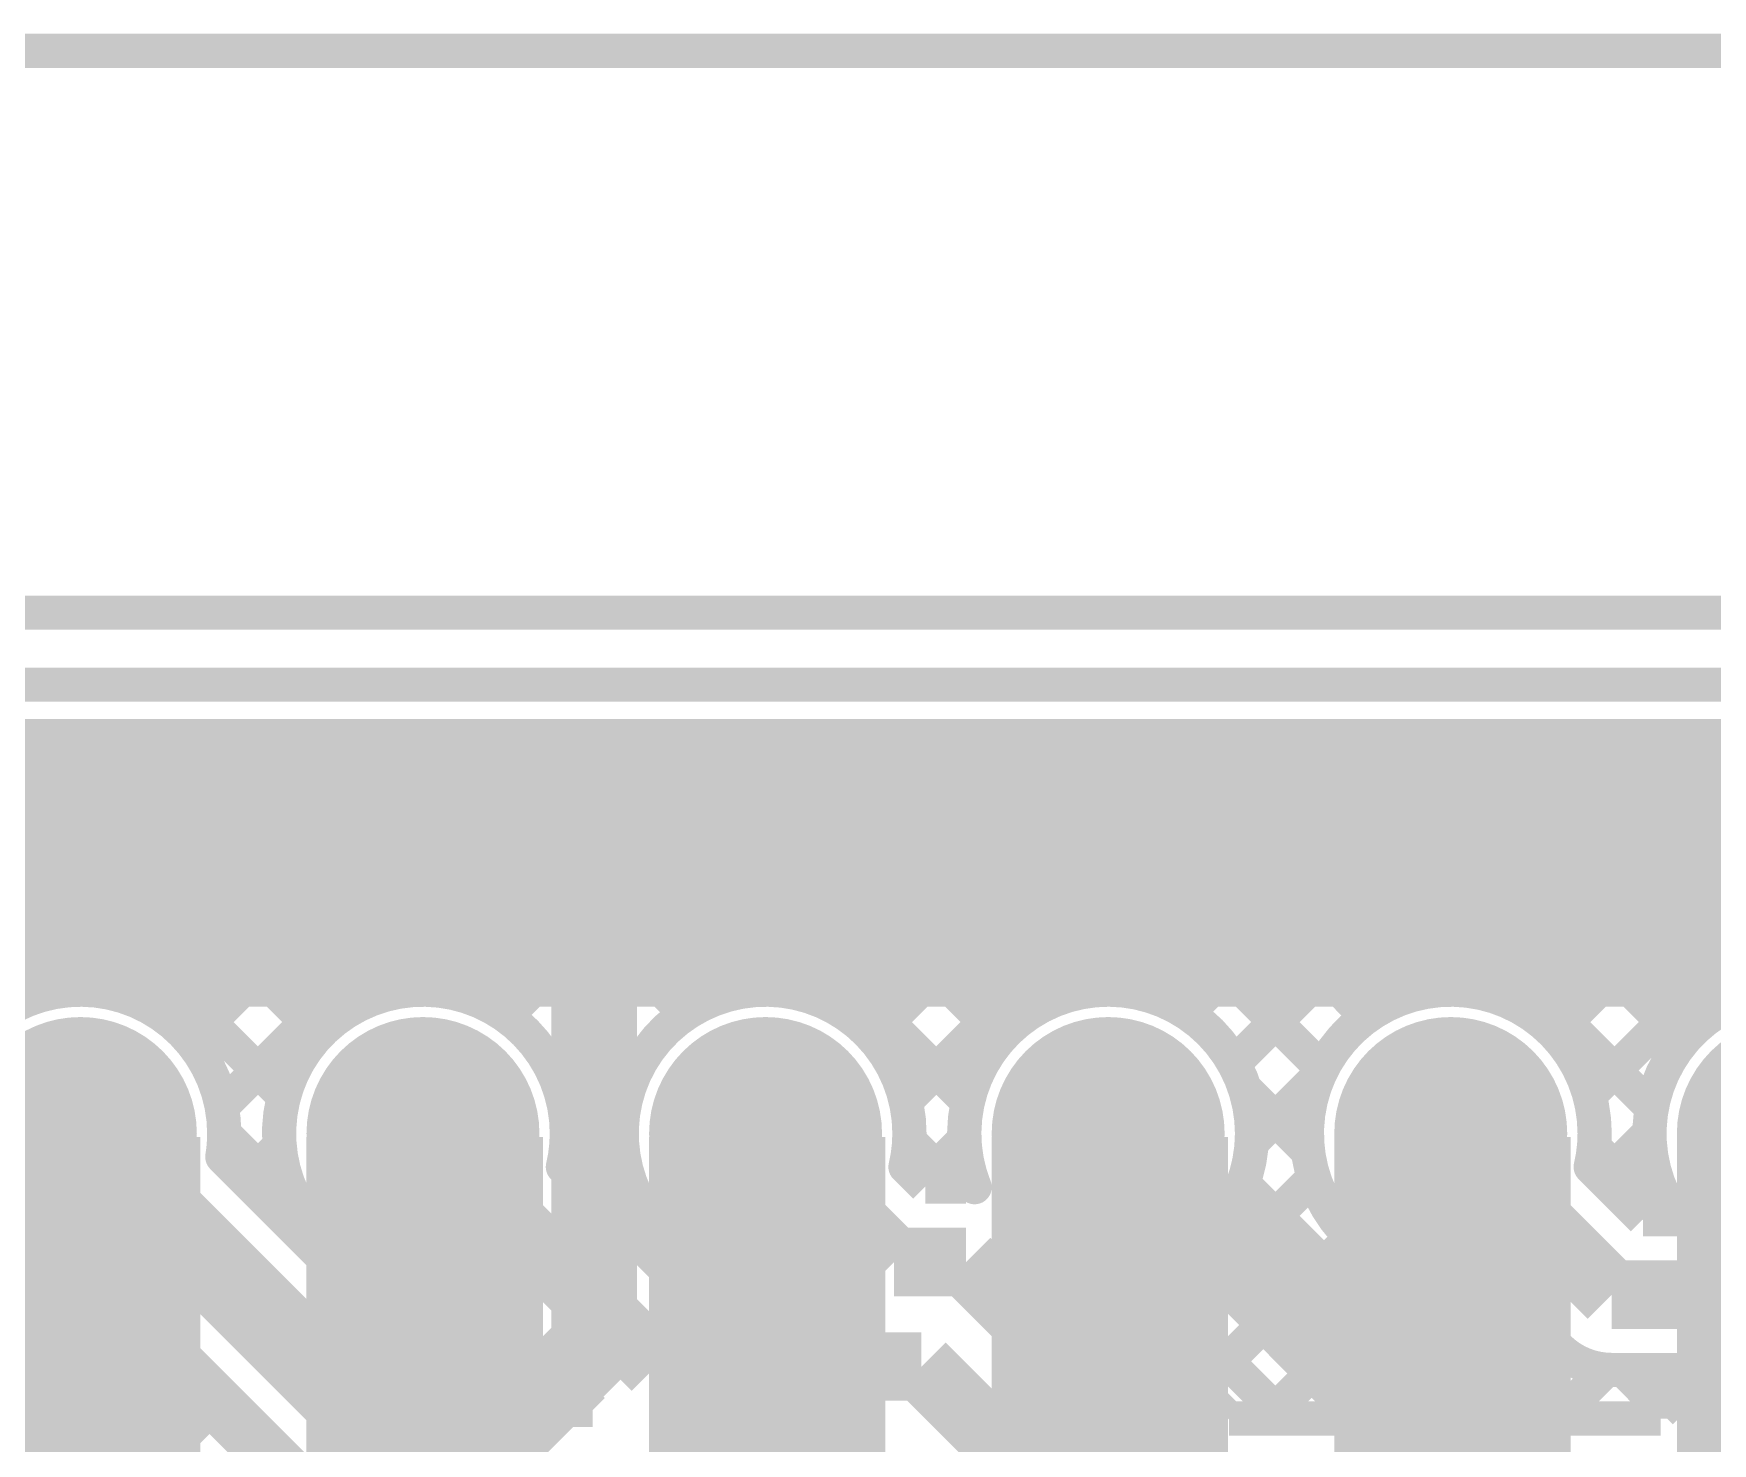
# Model space of a CAD drawing. Header units: millimetres. Extents: x 0.79 to 4.38, y 0.99 to 3.94.
# Drawn here: x 3.3003 to 3.7904, y 3.5116 to 3.923 of the extents above; entities that cross this region are included whole.
import ezdxf

# ---------------------------------------------------------------- set-up
doc = ezdxf.new("R2010")
doc.units = ezdxf.units.MM
doc.header["$MEASUREMENT"] = 0
for name, color, linetype in [('BottomLayer', 5, 'Continuous'), ('BottomOverlay', 54, 'Continuous'), ('BottomPaste', 16, 'Continuous'), ('BottomSolder', 6, 'Continuous'), ('Mechanical1', 6, 'Continuous'), ('Mechanical2', 216, 'Continuous'), ('MultiLayer', 9, 'Continuous'), ('PadHoleLayer', 156, 'Continuous'), ('TopLayer', 1, 'Continuous'), ('TopOverlay', 2, 'Continuous'), ('TopSolder', 216, 'Continuous')]:
    doc.layers.add(name, color=color, linetype=linetype)

# ---------------------------------------------------------------- blocks, each defined once
blk = doc.blocks.new('0022232111_7')
at = {"layer": 'BottomLayer', "const_width": 0.03}
for points in [[(-0.315, 0, 1), (-0.285, 0, 1)], [(-0.215, 0, 1), (-0.185, 0, 1)], [(-0.115, 0, 1), (-0.085, 0, 1)], [(-0.015, 0, 1), (0.015, 0, 1)], [(0.085, 0, 1), (0.115, 0, 1)], [(0.185, 0, 1), (0.215, 0, 1)]]:
    blk.add_lwpolyline(points, format="xyb", close=True, dxfattribs=at)
at = {"layer": 'BottomSolder', "const_width": 0.034}
for points in [[(-0.317, 0, 1), (-0.283, 0, 1)], [(-0.217, 0, 1), (-0.183, 0, 1)], [(-0.117, 0, 1), (-0.083, 0, 1)], [(-0.017, 0, 1), (0.017, 0, 1)], [(0.083, 0, 1), (0.117, 0, 1)], [(0.183, 0, 1), (0.217, 0, 1)]]:
    blk.add_lwpolyline(points, format="xyb", close=True, dxfattribs=at)
at = {"layer": 'MultiLayer', "const_width": 0.03}
for points in [[(-0.315, 0, 1), (-0.285, 0, 1)], [(-0.215, 0, 1), (-0.185, 0, 1)], [(-0.115, 0, 1), (-0.085, 0, 1)], [(-0.015, 0, 1), (0.015, 0, 1)], [(0.085, 0, 1), (0.115, 0, 1)], [(0.185, 0, 1), (0.215, 0, 1)]]:
    blk.add_lwpolyline(points, format="xyb", close=True, dxfattribs=at)
at = {"layer": 'PadHoleLayer', "const_width": 0.01969}
for points in [[(-0.20984, 0, 1), (-0.19016, 0, 1)], [(-0.10984, 0, 1), (-0.09016, 0, 1)], [(-0.00984, 0, 1), (0.00984, 0, 1)], [(0.09016, 0, 1), (0.10984, 0, 1)], [(0.19016, 0, 1), (0.20984, 0, 1)]]:
    blk.add_lwpolyline(points, format="xyb", close=True, dxfattribs=at)
at = {"layer": 'TopLayer', "const_width": 0.03}
for points in [[(-0.315, 0, 1), (-0.285, 0, 1)], [(-0.215, 0, 1), (-0.185, 0, 1)], [(-0.115, 0, 1), (-0.085, 0, 1)], [(-0.015, 0, 1), (0.015, 0, 1)], [(0.085, 0, 1), (0.115, 0, 1)], [(0.185, 0, 1), (0.215, 0, 1)]]:
    blk.add_lwpolyline(points, format="xyb", close=True, dxfattribs=at)
at = {"layer": 'TopOverlay', "const_width": 0.01}
blk.add_lwpolyline([(0.55, -0.131), (-0.551, -0.131)], dxfattribs=at)
at = {"layer": 'TopSolder', "const_width": 0.034}
for points in [[(-0.317, 0, 1), (-0.283, 0, 1)], [(-0.217, 0, 1), (-0.183, 0, 1)], [(-0.117, 0, 1), (-0.083, 0, 1)], [(-0.017, 0, 1), (0.017, 0, 1)], [(0.083, 0, 1), (0.117, 0, 1)], [(0.183, 0, 1), (0.217, 0, 1)]]:
    blk.add_lwpolyline(points, format="xyb", close=True, dxfattribs=at)
blk = doc.blocks.new('SOT23_3_B_143')
at = {"layer": 'BottomLayer'}
for points in [[(-0.02166, 0.05807), (-0.05316, 0.05807), (-0.02166, 0.02657), (-0.05316, 0.02657)], [(0.05314, 0.05807), (0.02165, 0.05807), (0.05314, 0.02657), (0.02165, 0.02657)], [(0.01574, -0.02657), (-0.01575, -0.02657), (0.01574, -0.05807), (-0.01575, -0.05807)]]:
    blk.add_solid(points, dxfattribs=at)
at = {"layer": 'BottomOverlay'}
for points, const_width in [([(-0.06409, 0.068, 1), (-0.07393, 0.068, 1)], 0.00984), ([(-0.07639, 0.068, 1), (-0.07147, 0.068, 1)], 0.00492), ([(-0.06655, 0.068, 1), (-0.06162, 0.068, 1)], 0.00492)]:
    blk.add_lwpolyline(points, format="xyb", close=True, dxfattribs=dict(at, const_width=const_width))
at = {"layer": 'BottomOverlay', "const_width": 0.01}
for points in [[(-0.06401, 0.03), (-0.06401, -0.032)], [(0.01099, 0.032), (-0.01101, 0.032)], [(0.06399, 0.03), (0.06399, -0.031)], [(-0.02901, -0.032), (-0.06401, -0.032)], [(0.06399, -0.031), (0.02899, -0.031)]]:
    blk.add_lwpolyline(points, dxfattribs=at)
at = {"layer": 'BottomPaste'}
for points in [[(-0.02166, 0.05807), (-0.05316, 0.05807), (-0.02166, 0.02657), (-0.05316, 0.02657)], [(0.05314, 0.05807), (0.02165, 0.05807), (0.05314, 0.02657), (0.02165, 0.02657)], [(0.01574, -0.02657), (-0.01575, -0.02657), (0.01574, -0.05807), (-0.01575, -0.05807)]]:
    blk.add_solid(points, dxfattribs=at)
at = {"layer": 'BottomSolder'}
for points in [[(-0.01766, 0.06207), (-0.05716, 0.06207), (-0.01766, 0.02257), (-0.05716, 0.02257)], [(0.05714, 0.06207), (0.01765, 0.06207), (0.05714, 0.02257), (0.01765, 0.02257)], [(0.01974, -0.02257), (-0.01975, -0.02257), (0.01974, -0.06207), (-0.01975, -0.06207)]]:
    blk.add_solid(points, dxfattribs=at)
blk = doc.blocks.new('SOT23_3_B_153')
at = {"layer": 'BottomLayer'}
for points in [[(-0.02166, 0.05807), (-0.05316, 0.05807), (-0.02166, 0.02657), (-0.05316, 0.02657)], [(0.05314, 0.05807), (0.02165, 0.05807), (0.05314, 0.02657), (0.02165, 0.02657)], [(0.01574, -0.02657), (-0.01575, -0.02657), (0.01574, -0.05807), (-0.01575, -0.05807)]]:
    blk.add_solid(points, dxfattribs=at)
at = {"layer": 'BottomOverlay'}
for points, const_width in [([(-0.06409, 0.068, 1), (-0.07393, 0.068, 1)], 0.00984), ([(-0.07639, 0.068, 1), (-0.07147, 0.068, 1)], 0.00492), ([(-0.06655, 0.068, 1), (-0.06162, 0.068, 1)], 0.00492)]:
    blk.add_lwpolyline(points, format="xyb", close=True, dxfattribs=dict(at, const_width=const_width))
at = {"layer": 'BottomOverlay', "const_width": 0.01}
for points in [[(-0.06401, 0.03), (-0.06401, -0.032)], [(0.01099, 0.032), (-0.01101, 0.032)], [(0.06399, 0.03), (0.06399, -0.031)], [(-0.02901, -0.032), (-0.06401, -0.032)], [(0.06399, -0.031), (0.02899, -0.031)]]:
    blk.add_lwpolyline(points, dxfattribs=at)
at = {"layer": 'BottomPaste'}
for points in [[(-0.02166, 0.05807), (-0.05316, 0.05807), (-0.02166, 0.02657), (-0.05316, 0.02657)], [(0.05314, 0.05807), (0.02165, 0.05807), (0.05314, 0.02657), (0.02165, 0.02657)], [(0.01574, -0.02657), (-0.01575, -0.02657), (0.01574, -0.05807), (-0.01575, -0.05807)]]:
    blk.add_solid(points, dxfattribs=at)
at = {"layer": 'BottomSolder'}
for points in [[(-0.01766, 0.06207), (-0.05716, 0.06207), (-0.01766, 0.02257), (-0.05716, 0.02257)], [(0.05714, 0.06207), (0.01765, 0.06207), (0.05714, 0.02257), (0.01765, 0.02257)], [(0.01974, -0.02257), (-0.01975, -0.02257), (0.01974, -0.06207), (-0.01975, -0.06207)]]:
    blk.add_solid(points, dxfattribs=at)
blk = doc.blocks.new('SOT23_3_B_155')
at = {"layer": 'BottomLayer'}
for points in [[(-0.02166, 0.05807), (-0.05316, 0.05807), (-0.02166, 0.02657), (-0.05316, 0.02657)], [(0.05314, 0.05807), (0.02165, 0.05807), (0.05314, 0.02657), (0.02165, 0.02657)], [(0.01574, -0.02657), (-0.01575, -0.02657), (0.01574, -0.05807), (-0.01575, -0.05807)]]:
    blk.add_solid(points, dxfattribs=at)
at = {"layer": 'BottomOverlay'}
for points, const_width in [([(-0.06409, 0.068, 1), (-0.07393, 0.068, 1)], 0.00984), ([(-0.07639, 0.068, 1), (-0.07147, 0.068, 1)], 0.00492), ([(-0.06655, 0.068, 1), (-0.06162, 0.068, 1)], 0.00492)]:
    blk.add_lwpolyline(points, format="xyb", close=True, dxfattribs=dict(at, const_width=const_width))
at = {"layer": 'BottomOverlay', "const_width": 0.01}
for points in [[(-0.06401, 0.03), (-0.06401, -0.032)], [(0.01099, 0.032), (-0.01101, 0.032)], [(0.06399, 0.03), (0.06399, -0.031)], [(-0.02901, -0.032), (-0.06401, -0.032)], [(0.06399, -0.031), (0.02899, -0.031)]]:
    blk.add_lwpolyline(points, dxfattribs=at)
at = {"layer": 'BottomPaste'}
for points in [[(-0.02166, 0.05807), (-0.05316, 0.05807), (-0.02166, 0.02657), (-0.05316, 0.02657)], [(0.05314, 0.05807), (0.02165, 0.05807), (0.05314, 0.02657), (0.02165, 0.02657)], [(0.01574, -0.02657), (-0.01575, -0.02657), (0.01574, -0.05807), (-0.01575, -0.05807)]]:
    blk.add_solid(points, dxfattribs=at)
at = {"layer": 'BottomSolder'}
for points in [[(-0.01766, 0.06207), (-0.05716, 0.06207), (-0.01766, 0.02257), (-0.05716, 0.02257)], [(0.05714, 0.06207), (0.01765, 0.06207), (0.05714, 0.02257), (0.01765, 0.02257)], [(0.01974, -0.02257), (-0.01975, -0.02257), (0.01974, -0.06207), (-0.01975, -0.06207)]]:
    blk.add_solid(points, dxfattribs=at)

msp = doc.modelspace()

# ---------------------------------------------------------------- linework, layer by layer
at = {"layer": 'BottomLayer'}
for points, const_width in [([(1.19216, 3.718), (4.15384, 3.718)], 0.01), ([(3.23944, 3.63542), (3.32202, 3.718)], 0.01), ([(3.23993, 3.718), (3.31393, 3.644)], 0.01), ([(3.25206, 3.61976), (3.3503, 3.718)], 0.01), ([(3.26822, 3.718), (3.37341, 3.6128)], 0.01), ([(3.2965, 3.718), (3.38356, 3.63094)], 0.01), ([(3.30317, 3.64258), (3.37859, 3.718)], 0.01), ([(3.32479, 3.718), (3.40089, 3.6419)], 0.01), ([(3.32979, 3.64092), (3.40687, 3.718)], 0.01), ([(3.34616, 3.62901), (3.43516, 3.718)], 0.01), ([(3.35307, 3.718), (3.43041, 3.64066)], 0.01), ([(3.35526, 3.60982), (3.46344, 3.718)], 0.01), ([(3.38135, 3.718), (3.47717, 3.62219)], 0.01), ([(3.40964, 3.718), (3.4907, 3.63694)], 0.01), ([(3.41757, 3.64385), (3.49173, 3.718)], 0.01), ([(3.43792, 3.718), (3.51197, 3.64395)], 0.01), ([(3.43828, 3.63627), (3.52001, 3.718)], 0.01), ([(3.4514, 3.62111), (3.54829, 3.718)], 0.01), ([(3.46621, 3.718), (3.57302, 3.61119)], 0.01), ([(3.49449, 3.718), (3.5826, 3.62989)], 0.01), ([(3.50027, 3.64169), (3.57658, 3.718)], 0.01), ([(3.52278, 3.718), (3.5994, 3.64138)], 0.01), ([(3.52834, 3.64148), (3.60486, 3.718)], 0.01), ([(3.54523, 3.63008), (3.63315, 3.718)], 0.01), ([(3.55106, 3.718), (3.62718, 3.64188)], 0.01), ([(3.55492, 3.61148), (3.66143, 3.718)], 0.01), ([(3.57934, 3.718), (3.67648, 3.62087)], 0.01), ([(3.60763, 3.718), (3.68951, 3.63612)], 0.01), ([(3.61568, 3.64397), (3.68972, 3.718)], 0.01), ([(3.63591, 3.718), (3.71009, 3.64382)], 0.01), ([(3.63709, 3.63709), (3.718, 3.718)], 0.01), ([(3.63709, 3.63709), (3.718, 3.718)], 0.01), ([(3.6507, 3.62242), (3.74628, 3.718)], 0.01), ([(3.6642, 3.718), (3.77268, 3.60952)], 0.01), ([(3.69248, 3.718), (3.78167, 3.62881)], 0.01), ([(3.69695, 3.64039), (3.77457, 3.718)], 0.01), ([(3.72077, 3.718), (3.79795, 3.64081)], 0.01), ([(3.72684, 3.64199), (3.80285, 3.718)], 0.01), ([(3.74426, 3.63112), (3.83114, 3.718)], 0.01), ([(3.74905, 3.718), (3.82434, 3.64271)], 0.01), ([(3.75451, 3.61309), (3.85942, 3.718)], 0.01), ([(3.77733, 3.718), (3.87582, 3.61951)], 0.01), ([(3.45266, 3.61841), (3.47211, 3.59896)], 0.01), ([(3.65592, 3.59935), (3.67561, 3.61905)], 0.01), ([(3.45572, 3.59714), (3.47431, 3.61573)], 0.01), ([(3.65388, 3.61518), (3.67233, 3.59673)], 0.01), ([(3.214, 3.602), (3.363, 3.453)], 0.025), ([(3.314, 3.602), (3.41918, 3.49682)], 0.025), ([(3.414, 3.602), (3.482, 3.534)], 0.02), ([(3.514, 3.602), (3.5515, 3.5645)], 0.02), ([(3.714, 3.602), (3.761, 3.555)], 0.02), ([(3.356, 3.60193), (3.37872, 3.57921)], 0.01), ([(3.75841, 3.5887), (3.772, 3.6023)], 0.01), ([(3.36219, 3.58846), (3.37215, 3.59843)], 0.01), ([(3.55595, 3.59997), (3.56942, 3.5865)], 0.01), ([(3.55941, 3.5877), (3.57203, 3.60032)], 0.01), ([(3.75582, 3.59809), (3.77691, 3.577)], 0.01), ([(3.25545, 3.5952), (3.3803, 3.47035)], 0.01), ([(3.35545, 3.5952), (3.42933, 3.52132)], 0.01), ([(3.45485, 3.59226), (3.49111, 3.556)], 0.01), ([(3.55485, 3.59226), (3.56061, 3.5865)], 0.01), ([(3.75485, 3.59226), (3.77011, 3.577)], 0.01), ([(3.46699, 3.58012), (3.47452, 3.58766)], 0.01), ([(3.62648, 3.54163), (3.67401, 3.58916)], 0.01), ([(3.65338, 3.5874), (3.72195, 3.51882)], 0.01), ([(3.56061, 3.5865), (3.5725, 3.5865)], 0.01), ([(3.37633, 3.57432), (3.37973, 3.57772)], 0.01), ([(3.77499, 3.577), (3.77813, 3.58014)], 0.01), ([(3.77011, 3.577), (3.78025, 3.577)], 0.01), ([(3.48113, 3.56598), (3.48592, 3.57077)], 0.01), ([(3.5515, 3.5645), (3.5725, 3.5645)], 0.02), ([(3.5725, 3.5645), (3.64018, 3.49682)], 0.02), ([(3.64062, 3.52749), (3.68488, 3.57174)], 0.01), ([(3.64189, 3.5706), (3.69367, 3.51882)], 0.01), ([(3.39047, 3.56018), (3.39489, 3.5646)], 0.01), ([(3.39121, 3.56672), (3.43661, 3.52132)], 0.01), ([(3.29804, 3.5526), (3.30618, 3.56074)], 0.01), ([(3.31307, 3.56001), (3.41139, 3.46169)], 0.01), ([(3.3208, 3.56055), (3.40183, 3.47952)], 0.01), ([(3.40461, 3.54603), (3.41886, 3.56028)], 0.01), ([(3.42374, 3.56115), (3.46356, 3.52132)], 0.01), ([(3.49943, 3.556), (3.50452, 3.56108)], 0.01), ([(3.51096, 3.56011), (3.51507, 3.556)], 0.01), ([(3.52374, 3.56115), (3.52889, 3.556)], 0.01), ([(3.60763, 3.56049), (3.64929, 3.51882)], 0.01), ([(3.61234, 3.55577), (3.61665, 3.56008)], 0.01), ([(3.62319, 3.56102), (3.66538, 3.51882)], 0.01), ([(3.66024, 3.51882), (3.70291, 3.56149)], 0.01), ([(3.68853, 3.51882), (3.7273, 3.55759)], 0.01), ([(3.70873, 3.56033), (3.75024, 3.51882)], 0.01), ([(3.72374, 3.56115), (3.7454, 3.53948)], 0.01), ([(3.761, 3.555), (3.895, 3.555)], 0.02), ([(3.31219, 3.53846), (3.32754, 3.55381)], 0.01), ([(3.49111, 3.556), (3.52889, 3.556)], 0.01), ([(3.41876, 3.53189), (3.43588, 3.54901)], 0.01), ([(3.71681, 3.51882), (3.74144, 3.54345)], 0.01), ([(3.32633, 3.52432), (3.34168, 3.53967)], 0.01), ([(3.482, 3.534), (3.5595, 3.534)], 0.02), ([(3.5595, 3.534), (3.639, 3.4545)], 0.02), ([(3.43647, 3.52132), (3.45002, 3.53487)], 0.01), ([(3.7451, 3.51882), (3.75934, 3.53306)], 0.01), ([(3.761, 3.533), (3.88589, 3.533)], 0.01), ([(3.76434, 3.533), (3.77526, 3.52208)], 0.01), ([(3.77913, 3.52457), (3.78756, 3.533)], 0.01), ([(3.79263, 3.533), (3.80106, 3.52457)], 0.01), ([(3.34047, 3.51018), (3.35582, 3.52553)], 0.01), ([(3.77526, 3.52457), (3.83076, 3.52457)], 0.01), ([(3.77526, 3.51882), (3.77526, 3.52457)], 0.01), ([(3.77526, 3.5207), (3.77913, 3.52457)], 0.01), ([(3.42933, 3.52132), (3.46356, 3.52132)], 0.01), ([(3.64929, 3.51882), (3.77526, 3.51882)], 0.01), ([(3.35461, 3.49603), (3.36997, 3.51139)], 0.01)]:
    msp.add_lwpolyline(points, dxfattribs=dict(at, const_width=const_width))
at = {"layer": 'BottomLayer', "const_width": 0.01}
for points in [[(3.3208, 3.56055, -2.722124), (3.356, 3.602)], [(3.42374, 3.56115, -2.880184), (3.456, 3.602)], [(3.52374, 3.56115, -2.880184), (3.556, 3.602)], [(3.57502, 3.58636, -1.211695), (3.656, 3.602)], [(3.72374, 3.56115, -2.880184), (3.756, 3.602)], [(3.78025, 3.577, -1.383092), (3.856, 3.602)], [(3.356, 3.602, -0.040665), (3.35545, 3.5952)], [(3.456, 3.602, -0.058588), (3.45485, 3.59226)], [(3.556, 3.602, -0.058588), (3.55485, 3.59226)], [(3.656, 3.602, -0.459573), (3.60763, 3.56049)], [(3.756, 3.602, -0.058588), (3.75485, 3.59226)], [(3.761, 3.533, -0.199566), (3.7454, 3.53948)], [(3.761, 3.533, -0.198912), (3.74544, 3.53944)]]:
    msp.add_lwpolyline(points, format="xyb", dxfattribs=at)
at = {"layer": 'BottomLayer', "const_width": 0.005}
for points in [[(3.3535, 3.602, 1), (3.3585, 3.602, 1)], [(3.3535, 3.602, 1), (3.3585, 3.602, 1)], [(3.4535, 3.602, 1), (3.4585, 3.602, 1)], [(3.4535, 3.602, 1), (3.4585, 3.602, 1)], [(3.5535, 3.602, 1), (3.5585, 3.602, 1)], [(3.5535, 3.602, 1), (3.5585, 3.602, 1)], [(3.6535, 3.602, 1), (3.6585, 3.602, 1)], [(3.6535, 3.602, 1), (3.6585, 3.602, 1)], [(3.7535, 3.602, 1), (3.7585, 3.602, 1)], [(3.7535, 3.602, 1), (3.7585, 3.602, 1)], [(3.35295, 3.5952, 1), (3.35795, 3.5952, 1)], [(3.45235, 3.59226, 1), (3.45735, 3.59226, 1)], [(3.55235, 3.59226, 1), (3.55735, 3.59226, 1)], [(3.75235, 3.59226, 1), (3.75735, 3.59226, 1)], [(3.57252, 3.58636, 1), (3.57752, 3.58636, 1)], [(3.77775, 3.577, 1), (3.78275, 3.577, 1)], [(3.3183, 3.56055, 1), (3.3233, 3.56055, 1)], [(3.42124, 3.56115, 1), (3.42624, 3.56115, 1)], [(3.52124, 3.56115, 1), (3.52624, 3.56115, 1)], [(3.60513, 3.56049, 1), (3.61013, 3.56049, 1)], [(3.72124, 3.56115, 1), (3.72624, 3.56115, 1)], [(3.7429, 3.53948, 1), (3.7479, 3.53948, 1)], [(3.74294, 3.53944, 1), (3.74794, 3.53944, 1)], [(3.7585, 3.533, 1), (3.7635, 3.533, 1)], [(3.7585, 3.533, 1), (3.7635, 3.533, 1)]]:
    msp.add_lwpolyline(points, format="xyb", close=True, dxfattribs=at)
at = {"layer": 'BottomLayer'}
msp.add_solid([(1.581, 3.642), (4.118, 3.642), (1.581, 3.716), (4.118, 3.716)], dxfattribs=at)
at = {"layer": 'Mechanical1', "const_width": 0.01}
msp.add_lwpolyline([(2.94291, 3.918), (4.346, 3.918)], dxfattribs=at)
at = {"layer": 'Mechanical2', "const_width": 0.01}
msp.add_lwpolyline([(1, 3.754), (4.346, 3.754)], dxfattribs=at)
at = {"layer": 'TopLayer', "const_width": 0.025}
for points in [[(3.763, 3.65755), (3.763, 3.658)], [(3.763, 3.65755), (3.7635, 3.65705)], [(3.464, 3.54019), (3.464, 3.652)], [(3.614, 3.602), (3.721, 3.495)], [(3.43419, 3.51038), (3.464, 3.54019)], [(3.43419, 3.45332), (3.43419, 3.51038)]]:
    msp.add_lwpolyline(points, dxfattribs=at)
at = {"layer": 'TopLayer'}
msp.add_solid([(1.609, 3.639), (4.118, 3.639), (1.609, 3.718), (4.118, 3.718)], dxfattribs=at)
at = {"layer": 'TopOverlay'}
for points in [[(3.28, 3.471), (3.349, 3.471), (3.28, 3.601), (3.349, 3.601)], [(3.38, 3.471), (3.449, 3.471), (3.38, 3.601), (3.449, 3.601)], [(3.48, 3.471), (3.549, 3.471), (3.48, 3.601), (3.549, 3.601)], [(3.58, 3.471), (3.649, 3.471), (3.58, 3.601), (3.649, 3.601)], [(3.68, 3.471), (3.749, 3.471), (3.68, 3.601), (3.749, 3.601)], [(3.78, 3.471), (3.849, 3.471), (3.78, 3.601), (3.849, 3.601)]]:
    msp.add_solid(points, dxfattribs=at)

# ---------------------------------------------------------------- block references
at = {"rotation": 180}
for name, p in [('0022232111_7', (3.514, 3.602)), ('SOT23_3_B_143', (3.251, 3.4545)), ('SOT23_3_B_153', (3.52736, 3.4545)), ('SOT23_3_B_155', (3.803, 3.4545))]:
    msp.add_blockref(name, p, dxfattribs=at)

doc.saveas('drawing.dxf')
